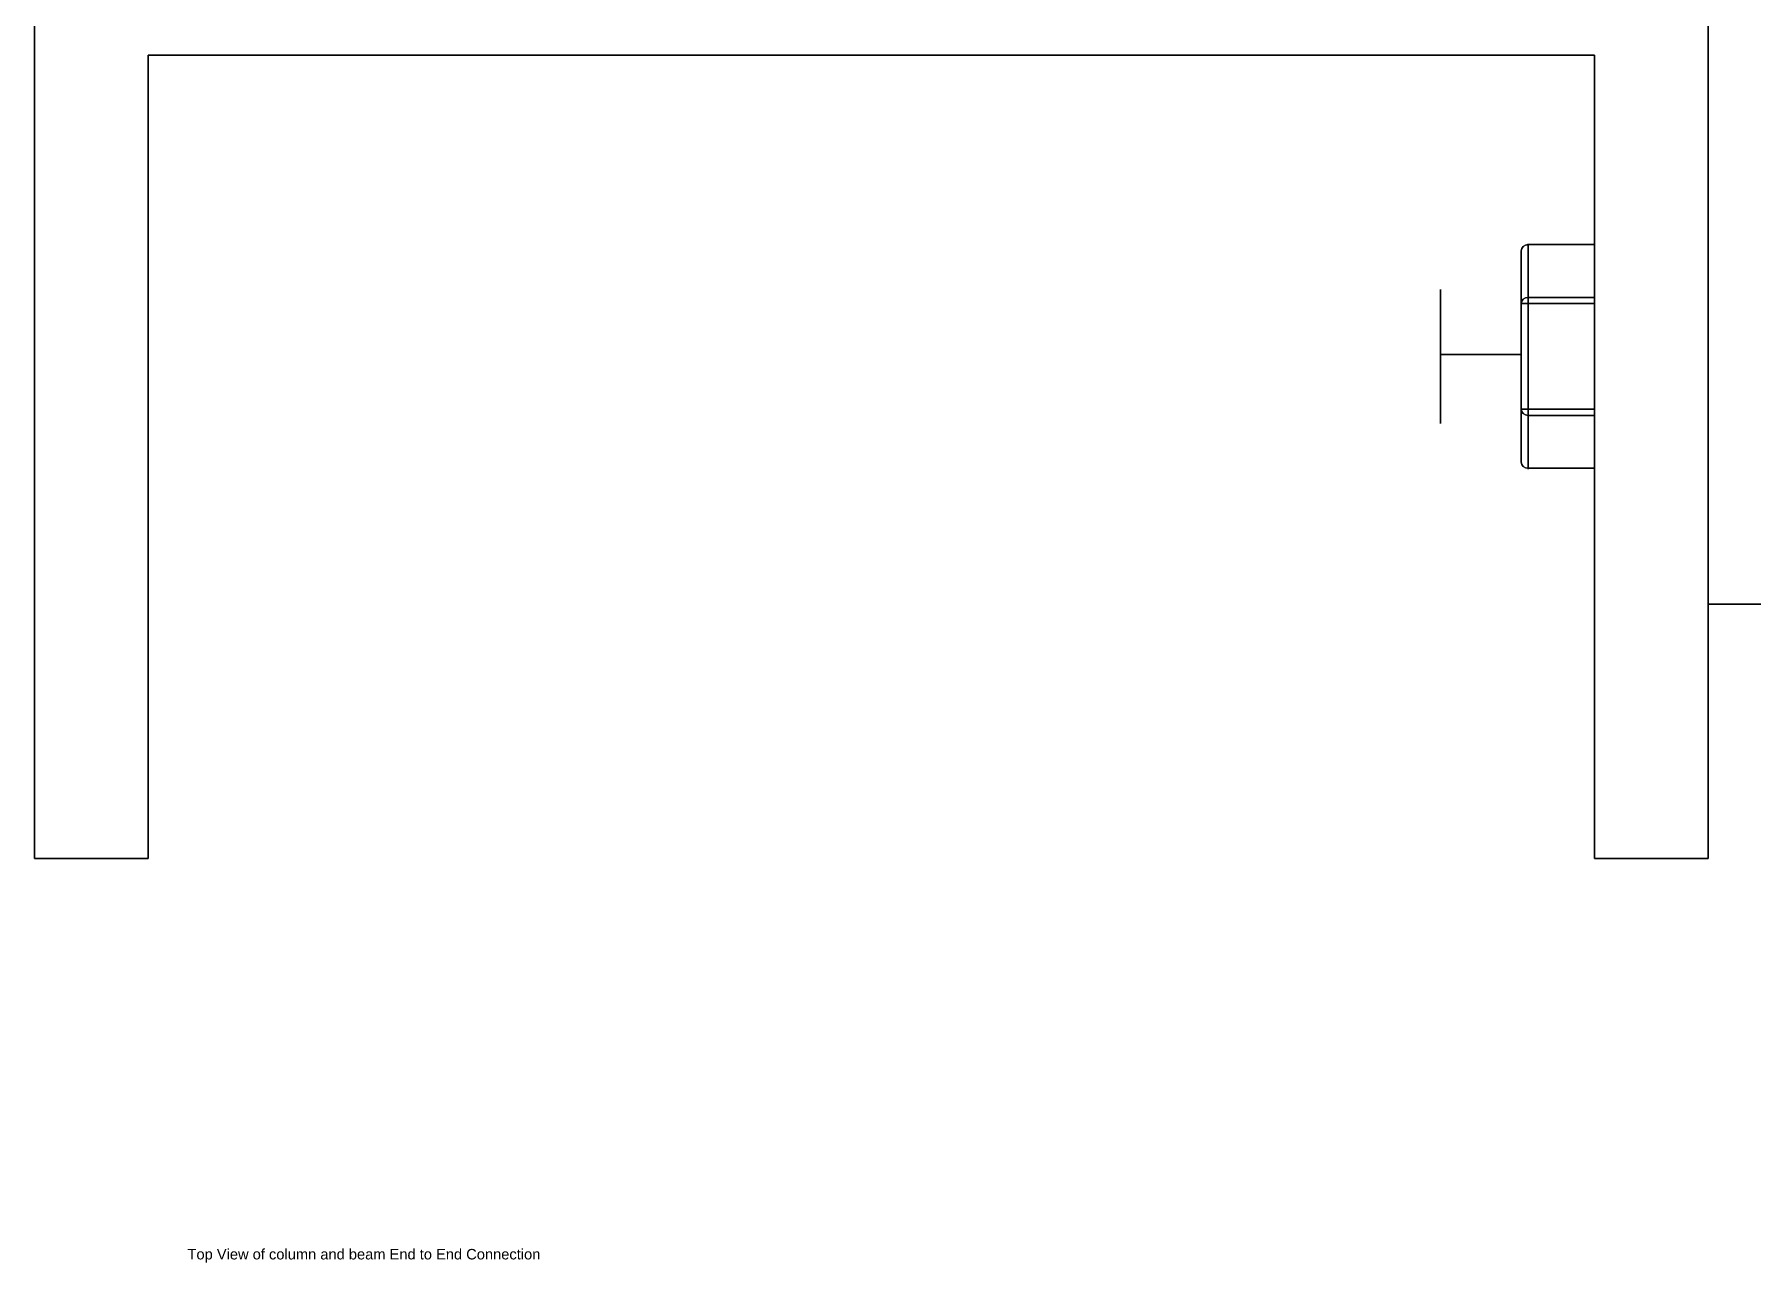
# Model space of a CAD drawing. Header units: millimetres. Extents: x -322799 to 170759, y -1515545 to 988982.
# Drawn here: x -12281.6 to -12025, y -185.3 to -1.9 of the extents above; entities that cross this region are included whole.
import ezdxf

# ---------------------------------------------------------------- set-up
doc = ezdxf.new("R2010")
doc.units = ezdxf.units.MM
doc.header["$MEASUREMENT"] = 0
doc.styles.get("Standard").update_dxf_attribs({"font": 'arial.ttf'})

msp = doc.modelspace()

# ---------------------------------------------------------------- linework, layer by layer
for p, q in [((-12281.63, 125, 6126.65), (-12281.63, -125, 6126.65)), ((-12281.63, -125, 5126.65), (-12281.63, 125, 5126.65)), ((-12281.63, -125, 5126.65), (-12281.63, 125, 5126.65)), ((-12031.63, -125, 6126.65), (-12031.63, 125, 6126.65)), ((-12031.63, 125, 5126.65), (-12031.63, -125, 5126.65)), ((-12031.63, 125, 5126.65), (-12031.63, -125, 5126.65)), ((-12031.63, -87, 5791.65), (-12031.63, 87, 5791.65)), ((-12031.63, 87, 5551.65), (-12031.63, -87, 5551.65)), ((-12031.63, -87, 5551.65), (-12031.63, 87, 5551.65)), ((-12031.63, 87, 5791.65), (-12031.63, -87, 5791.65)), ((-12264.63, -5, 5126.65), (-12264.63, -5, 6126.65)), ((-12264.63, -5, 6126.65), (-12048.63, -5, 6126.65)), ((-12048.63, -5, 5126.65), (-12264.63, -5, 5126.65)), ((-12264.63, -125, 6126.65), (-12264.63, -5, 6126.65)), ((-12264.63, -5, 5126.65), (-12264.63, -125, 5126.65)), ((-12264.63, -5, 6126.65), (-12264.63, -5, 5126.65)), ((-12264.63, -5, 5126.65), (-12264.63, -125, 5126.65)), ((-12048.63, -5, 5126.65), (-12264.63, -5, 5126.65)), ((-12048.63, -5, 6126.65), (-12048.63, -5, 5126.65)), ((-12048.63, -5, 5126.65), (-12048.63, -5, 6126.65)), ((-12048.63, -5, 6126.65), (-12048.63, -125, 6126.65)), ((-12048.63, -125, 5126.65), (-12048.63, -5, 5126.65)), ((-12048.63, -125, 5126.65), (-12048.63, -5, 5126.65)), ((-12058.52, -41.2, 5685.85), (-12058.52, -33.3, 5672.18)), ((-12058.52, -33.3, 5721.12), (-12058.52, -41.2, 5707.46)), ((-12058.52, -41.2, 5735.85), (-12058.52, -33.3, 5722.18)), ((-12058.52, -33.3, 5722.18), (-12048.63, -33.3, 5722.18)), ((-12058.52, -33.3, 5671.12), (-12058.52, -41.2, 5657.46)), ((-12058.52, -33.3, 5621.12), (-12058.52, -41.2, 5607.46)), ((-12058.52, -41.2, 5735.85), (-12058.52, -33.3, 5722.18)), ((-12058.52, -41.2, 5635.85), (-12058.52, -33.3, 5622.18)), ((-12048.63, -33.3, 5621.12), (-12058.52, -33.3, 5621.12)), ((-12058.52, -33.3, 5621.12), (-12058.52, -41.2, 5607.46)), ((-12058.52, -33.3, 5622.18), (-12048.63, -33.3, 5622.18)), ((-12048.63, -33.3, 5621.12), (-12058.52, -33.3, 5621.12)), ((-12058.52, -41.2, 5635.85), (-12058.52, -33.3, 5622.18)), ((-12058.52, -33.3, 5622.18), (-12048.63, -33.3, 5622.18)), ((-12058.52, -33.3, 5672.18), (-12048.63, -33.3, 5672.18)), ((-12048.63, -33.3, 5671.12), (-12058.52, -33.3, 5671.12)), ((-12048.63, -33.3, 5721.12), (-12058.52, -33.3, 5721.12)), ((-12058.52, -33.3, 5721.12), (-12058.52, -41.2, 5707.46)), ((-12058.52, -41.2, 5685.85), (-12058.52, -33.3, 5672.18)), ((-12058.52, -33.3, 5672.18), (-12048.63, -33.3, 5672.18)), ((-12058.52, -33.3, 5722.18), (-12048.63, -33.3, 5722.18)), ((-12048.63, -33.3, 5721.12), (-12058.52, -33.3, 5721.12)), ((-12048.63, -33.3, 5671.12), (-12058.52, -33.3, 5671.12)), ((-12058.52, -33.3, 5671.12), (-12058.52, -41.2, 5657.46)), ((-12048.63, -33.3, 5722.18), (-12048.63, -41.2, 5735.85)), ((-12048.63, -41.2, 5735.85), (-12048.63, -33.3, 5722.18)), ((-12048.63, -33.3, 5721.12), (-12048.63, -41.2, 5707.46)), ((-12048.63, -41.2, 5685.85), (-12048.63, -33.3, 5672.18)), ((-12048.63, -33.3, 5671.12), (-12048.63, -41.2, 5657.46)), ((-12048.63, -41.2, 5635.85), (-12048.63, -33.3, 5622.18)), ((-12048.63, -33.3, 5621.12), (-12048.63, -41.2, 5607.46)), ((-12048.63, -41.2, 5607.46), (-12048.63, -33.3, 5621.12)), ((-12048.63, -33.3, 5622.18), (-12048.63, -41.2, 5635.85)), ((-12048.63, -41.2, 5707.46), (-12048.63, -33.3, 5721.12)), ((-12048.63, -33.3, 5672.18), (-12048.63, -41.2, 5685.85)), ((-12048.63, -41.2, 5657.46), (-12048.63, -33.3, 5671.12)), ((-12059.58, -42.11, 5635.32), (-12059.58, -34.22, 5621.65)), ((-12059.58, -34.22, 5621.65), (-12059.58, -42.11, 5607.99)), ((-12059.58, -34.22, 5671.65), (-12059.58, -42.11, 5685.32)), ((-12059.58, -42.11, 5707.99), (-12059.58, -34.22, 5721.65)), ((-12059.58, -42.11, 5657.99), (-12059.58, -34.22, 5671.65)), ((-12059.58, -42.11, 5685.32), (-12059.58, -34.22, 5671.65)), ((-12059.58, -34.22, 5671.65), (-12059.58, -42.11, 5657.99)), ((-12059.58, -42.11, 5735.32), (-12059.58, -34.22, 5721.65)), ((-12059.58, -34.22, 5721.65), (-12059.58, -42.11, 5707.99)), ((-12059.58, -42.11, 5607.99), (-12059.58, -34.22, 5621.65)), ((-12059.58, -34.22, 5721.65), (-12059.58, -42.11, 5735.32)), ((-12059.58, -34.22, 5621.65), (-12059.58, -42.11, 5635.32)), ((-12059.58, -57.89, 5607.99), (-12059.58, -42.11, 5607.99)), ((-12059.58, -57.89, 5635.32), (-12059.58, -42.11, 5635.32)), ((-12059.58, -42.11, 5607.99), (-12059.58, -57.89, 5607.99)), ((-12059.58, -42.11, 5685.32), (-12059.58, -57.89, 5685.32)), ((-12059.58, -57.89, 5707.99), (-12059.58, -42.11, 5707.99)), ((-12059.58, -42.11, 5735.32), (-12059.58, -57.89, 5735.32)), ((-12059.58, -57.89, 5657.99), (-12059.58, -42.11, 5657.99)), ((-12059.58, -57.89, 5685.32), (-12059.58, -42.11, 5685.32)), ((-12059.58, -42.11, 5657.99), (-12059.58, -57.89, 5657.99)), ((-12059.58, -57.89, 5735.32), (-12059.58, -42.11, 5735.32)), ((-12059.58, -42.11, 5707.99), (-12059.58, -57.89, 5707.99)), ((-12059.58, -42.11, 5635.32), (-12059.58, -57.89, 5635.32)), ((-12048.63, -41.2, 5685.85), (-12058.52, -41.2, 5685.85)), ((-12048.63, -41.2, 5735.85), (-12058.52, -41.2, 5735.85)), ((-12048.63, -41.2, 5735.85), (-12058.52, -41.2, 5735.85)), ((-12058.52, -41.2, 5657.46), (-12048.63, -41.2, 5657.46)), ((-12058.52, -41.2, 5607.46), (-12048.63, -41.2, 5607.46)), ((-12058.52, -41.2, 5607.46), (-12048.63, -41.2, 5607.46)), ((-12048.63, -41.2, 5635.85), (-12058.52, -41.2, 5635.85)), ((-12048.63, -41.2, 5635.85), (-12058.52, -41.2, 5635.85)), ((-12058.52, -41.2, 5707.46), (-12048.63, -41.2, 5707.46)), ((-12058.52, -41.2, 5707.46), (-12048.63, -41.2, 5707.46)), ((-12048.63, -41.2, 5685.85), (-12058.52, -41.2, 5685.85)), ((-12058.52, -41.2, 5657.46), (-12048.63, -41.2, 5657.46)), ((-12058.52, -42.11, 5606.93), (-12058.52, -57.89, 5606.93)), ((-12058.52, -57.89, 5686.37), (-12058.52, -42.11, 5686.37)), ((-12058.52, -42.11, 5706.93), (-12058.52, -57.89, 5706.93)), ((-12058.52, -57.89, 5736.37), (-12058.52, -42.11, 5736.37)), ((-12058.52, -42.11, 5686.37), (-12048.63, -42.11, 5686.37)), ((-12058.52, -57.89, 5686.37), (-12058.52, -42.11, 5686.37)), ((-12058.52, -42.11, 5686.37), (-12048.63, -42.11, 5686.37)), ((-12058.52, -42.11, 5736.37), (-12048.63, -42.11, 5736.37)), ((-12058.52, -57.89, 5736.37), (-12058.52, -42.11, 5736.37)), ((-12058.52, -42.11, 5736.37), (-12048.63, -42.11, 5736.37)), ((-12058.52, -42.11, 5656.93), (-12058.52, -57.89, 5656.93)), ((-12048.63, -42.11, 5656.93), (-12058.52, -42.11, 5656.93)), ((-12058.52, -57.89, 5636.37), (-12058.52, -42.11, 5636.37)), ((-12058.52, -42.11, 5656.93), (-12058.52, -57.89, 5656.93)), ((-12048.63, -42.11, 5656.93), (-12058.52, -42.11, 5656.93)), ((-12048.63, -42.11, 5606.93), (-12058.52, -42.11, 5606.93)), ((-12058.52, -42.11, 5706.93), (-12058.52, -57.89, 5706.93)), ((-12048.63, -42.11, 5706.93), (-12058.52, -42.11, 5706.93)), ((-12058.52, -42.11, 5636.37), (-12048.63, -42.11, 5636.37)), ((-12048.63, -42.11, 5706.93), (-12058.52, -42.11, 5706.93)), ((-12058.52, -57.89, 5636.37), (-12058.52, -42.11, 5636.37)), ((-12058.52, -42.11, 5636.37), (-12048.63, -42.11, 5636.37)), ((-12058.52, -42.11, 5606.93), (-12058.52, -57.89, 5606.93)), ((-12048.63, -42.11, 5606.93), (-12058.52, -42.11, 5606.93)), ((-12048.63, -42.11, 5686.37), (-12048.63, -57.89, 5686.37)), ((-12048.63, -42.11, 5736.37), (-12048.63, -57.89, 5736.37)), ((-12048.63, -57.89, 5736.37), (-12048.63, -42.11, 5736.37)), ((-12048.63, -42.11, 5706.93), (-12048.63, -57.89, 5706.93)), ((-12048.63, -57.89, 5686.37), (-12048.63, -42.11, 5686.37)), ((-12048.63, -42.11, 5656.93), (-12048.63, -57.89, 5656.93)), ((-12048.63, -57.89, 5636.37), (-12048.63, -42.11, 5636.37)), ((-12048.63, -42.11, 5606.93), (-12048.63, -57.89, 5606.93)), ((-12048.63, -57.89, 5656.93), (-12048.63, -42.11, 5656.93)), ((-12048.63, -57.89, 5706.93), (-12048.63, -42.11, 5706.93)), ((-12048.63, -42.11, 5636.37), (-12048.63, -57.89, 5636.37)), ((-12048.63, -57.89, 5606.93), (-12048.63, -42.11, 5606.93)), ((-12071.63, -49.7, 5611.11), (-12059.58, -49.7, 5611.11)), ((-12059.58, -49.7, 5611.11), (-12071.63, -49.7, 5611.11)), ((-12059.58, -49.7, 5661.11), (-12071.63, -49.7, 5661.11)), ((-12071.63, -49.7, 5661.11), (-12059.58, -49.7, 5661.11)), ((-12059.58, -49.7, 5711.11), (-12071.63, -49.7, 5711.11)), ((-12071.63, -49.7, 5711.11), (-12059.58, -49.7, 5711.11)), ((-12059.58, -65.78, 5621.65), (-12059.58, -57.89, 5635.32)), ((-12059.58, -57.89, 5607.99), (-12059.58, -65.78, 5621.65)), ((-12059.58, -57.89, 5635.32), (-12059.58, -65.78, 5621.65)), ((-12059.58, -57.89, 5685.32), (-12059.58, -65.78, 5671.65)), ((-12059.58, -65.78, 5721.65), (-12059.58, -57.89, 5707.99)), ((-12059.58, -57.89, 5735.32), (-12059.58, -65.78, 5721.65)), ((-12059.58, -65.78, 5671.65), (-12059.58, -57.89, 5657.99)), ((-12059.58, -65.78, 5671.65), (-12059.58, -57.89, 5685.32)), ((-12059.58, -57.89, 5657.99), (-12059.58, -65.78, 5671.65)), ((-12059.58, -65.78, 5721.65), (-12059.58, -57.89, 5735.32)), ((-12059.58, -57.89, 5707.99), (-12059.58, -65.78, 5721.65)), ((-12059.58, -65.78, 5621.65), (-12059.58, -57.89, 5607.99)), ((-12058.52, -57.89, 5706.93), (-12048.63, -57.89, 5706.93)), ((-12048.63, -57.89, 5686.37), (-12058.52, -57.89, 5686.37)), ((-12048.63, -57.89, 5686.37), (-12058.52, -57.89, 5686.37)), ((-12048.63, -57.89, 5736.37), (-12058.52, -57.89, 5736.37)), ((-12048.63, -57.89, 5736.37), (-12058.52, -57.89, 5736.37)), ((-12058.52, -57.89, 5656.93), (-12048.63, -57.89, 5656.93)), ((-12058.52, -57.89, 5706.93), (-12048.63, -57.89, 5706.93)), ((-12058.52, -57.89, 5606.93), (-12048.63, -57.89, 5606.93)), ((-12048.63, -57.89, 5636.37), (-12058.52, -57.89, 5636.37)), ((-12058.52, -57.89, 5606.93), (-12048.63, -57.89, 5606.93)), ((-12058.52, -57.89, 5656.93), (-12048.63, -57.89, 5656.93)), ((-12048.63, -57.89, 5636.37), (-12058.52, -57.89, 5636.37)), ((-12058.52, -66.7, 5622.18), (-12058.52, -58.8, 5635.85)), ((-12058.52, -66.7, 5672.18), (-12058.52, -58.8, 5685.85)), ((-12048.63, -58.8, 5707.46), (-12058.52, -58.8, 5707.46)), ((-12058.52, -58.8, 5707.46), (-12058.52, -66.7, 5721.12)), ((-12058.52, -58.8, 5707.46), (-12058.52, -66.7, 5721.12)), ((-12048.63, -58.8, 5707.46), (-12058.52, -58.8, 5707.46)), ((-12058.52, -66.7, 5722.18), (-12058.52, -58.8, 5735.85)), ((-12058.52, -58.8, 5685.85), (-12048.63, -58.8, 5685.85)), ((-12058.52, -66.7, 5722.18), (-12058.52, -58.8, 5735.85)), ((-12058.52, -58.8, 5735.85), (-12048.63, -58.8, 5735.85)), ((-12058.52, -58.8, 5735.85), (-12048.63, -58.8, 5735.85)), ((-12058.52, -58.8, 5657.46), (-12058.52, -66.7, 5671.12)), ((-12058.52, -58.8, 5657.46), (-12058.52, -66.7, 5671.12)), ((-12048.63, -58.8, 5657.46), (-12058.52, -58.8, 5657.46)), ((-12058.52, -58.8, 5607.46), (-12058.52, -66.7, 5621.12)), ((-12058.52, -66.7, 5622.18), (-12058.52, -58.8, 5635.85)), ((-12058.52, -58.8, 5635.85), (-12048.63, -58.8, 5635.85)), ((-12048.63, -58.8, 5607.46), (-12058.52, -58.8, 5607.46)), ((-12058.52, -58.8, 5607.46), (-12058.52, -66.7, 5621.12)), ((-12048.63, -58.8, 5607.46), (-12058.52, -58.8, 5607.46)), ((-12058.52, -66.7, 5672.18), (-12058.52, -58.8, 5685.85)), ((-12058.52, -58.8, 5685.85), (-12048.63, -58.8, 5685.85)), ((-12048.63, -58.8, 5657.46), (-12058.52, -58.8, 5657.46)), ((-12058.52, -58.8, 5635.85), (-12048.63, -58.8, 5635.85)), ((-12048.63, -66.7, 5721.12), (-12048.63, -58.8, 5707.46)), ((-12048.63, -58.8, 5735.85), (-12048.63, -66.7, 5722.18)), ((-12048.63, -66.7, 5671.12), (-12048.63, -58.8, 5657.46)), ((-12048.63, -66.7, 5722.18), (-12048.63, -58.8, 5735.85)), ((-12048.63, -58.8, 5707.46), (-12048.63, -66.7, 5721.12)), ((-12048.63, -66.7, 5672.18), (-12048.63, -58.8, 5685.85)), ((-12048.63, -58.8, 5657.46), (-12048.63, -66.7, 5671.12)), ((-12048.63, -66.7, 5622.18), (-12048.63, -58.8, 5635.85)), ((-12048.63, -58.8, 5607.46), (-12048.63, -66.7, 5621.12)), ((-12048.63, -58.8, 5635.85), (-12048.63, -66.7, 5622.18)), ((-12048.63, -66.7, 5621.12), (-12048.63, -58.8, 5607.46)), ((-12048.63, -58.8, 5685.85), (-12048.63, -66.7, 5672.18)), ((-12058.52, -66.7, 5721.12), (-12048.63, -66.7, 5721.12)), ((-12048.63, -66.7, 5672.18), (-12058.52, -66.7, 5672.18)), ((-12058.52, -66.7, 5671.12), (-12048.63, -66.7, 5671.12)), ((-12048.63, -66.7, 5722.18), (-12058.52, -66.7, 5722.18)), ((-12058.52, -66.7, 5721.12), (-12048.63, -66.7, 5721.12)), ((-12048.63, -66.7, 5722.18), (-12058.52, -66.7, 5722.18)), ((-12058.52, -66.7, 5671.12), (-12048.63, -66.7, 5671.12)), ((-12048.63, -66.7, 5622.18), (-12058.52, -66.7, 5622.18)), ((-12058.52, -66.7, 5621.12), (-12048.63, -66.7, 5621.12)), ((-12048.63, -66.7, 5622.18), (-12058.52, -66.7, 5622.18)), ((-12058.52, -66.7, 5621.12), (-12048.63, -66.7, 5621.12)), ((-12048.63, -66.7, 5672.18), (-12058.52, -66.7, 5672.18)), ((-12021.63, -87, 5791.65), (-12031.63, -87, 5791.65)), ((-12031.63, -87, 5551.65), (-12021.73, -87, 5551.65)), ((-12031.63, -87, 5551.65), (-12021.73, -87, 5551.65)), ((-12031.63, -87, 5791.65), (-12031.63, -87, 5551.65)), ((-12021.63, -87, 5791.65), (-12031.63, -87, 5791.65)), ((-12031.63, -87, 5791.65), (-12031.63, -87, 5551.65)), ((-12281.63, -125, 5126.65), (-12281.63, -125, 6126.65)), ((-12281.63, -125, 6126.65), (-12264.63, -125, 6126.65)), ((-12264.63, -125, 5126.65), (-12281.63, -125, 5126.65)), ((-12281.63, -125, 6126.65), (-12281.63, -125, 5126.65)), ((-12264.63, -125, 5126.65), (-12281.63, -125, 5126.65)), ((-12264.63, -125, 6126.65), (-12264.63, -125, 5126.65)), ((-12264.63, -125, 5126.65), (-12264.63, -125, 6126.65)), ((-12048.63, -125, 5126.65), (-12048.63, -125, 6126.65)), ((-12048.63, -125, 6126.65), (-12031.63, -125, 6126.65)), ((-12031.63, -125, 5126.65), (-12048.63, -125, 5126.65)), ((-12048.63, -125, 6126.65), (-12048.63, -125, 5126.65)), ((-12031.63, -125, 5126.65), (-12048.63, -125, 5126.65)), ((-12031.63, -125, 6126.65), (-12031.63, -125, 5126.65)), ((-12031.63, -125, 5126.65), (-12031.63, -125, 6126.65))]:
    msp.add_line(p, q)
at = {"extrusion": (-1, -2.33318e-15, -3.50493e-16)}
for centre in [(50, 5621.65, 12071.63), (50, 5671.65, 12071.63), (50, 5721.65, 12071.63)]:
    msp.add_circle(centre, 10, dxfattribs=at)
at = {"extrusion": (-1, -2.40396e-15, -9.31588e-16)}
for centre in [(50, 5621.65, 12071.63), (50, 5671.65, 12071.63), (50, 5721.65, 12071.63)]:
    msp.add_circle(centre, 10, dxfattribs=at)
at = {"extrusion": (1, -2.21313e-15, -8.17712e-16)}
for centre in [(-50, 5621.65, -12059.58), (-50, 5671.65, -12059.58), (-50, 5721.65, -12059.58)]:
    msp.add_circle(centre, 10, dxfattribs=at)
at = {"extrusion": (6.85172e-14, 0.5, -0.866025)}
msp.add_arc((12058.52, 2806.19, -4928.9), 1.06, 360, 90, dxfattribs=at)
at = {"extrusion": (2.87767e-10, 0.5, 0.866025)}
msp.add_arc((12058.52, 2865.46, 4894.69), 1.06, 270, 0, dxfattribs=at)
at = {"extrusion": (1.26144e-10, -0.5, 0.866025)}
for centre in [(-12058.52, 2806.19, 4928.9), (-12058.52, 2831.19, 4972.21)]:
    msp.add_arc(centre, 1.06, 90, 180, dxfattribs=at)
at = {"extrusion": (1.26144e-10, -0.5, -0.866025)}
for centre in [(-12058.52, 2890.46, -4937.99), (-12058.52, 2865.46, -4894.69)]:
    msp.add_arc(centre, 1.06, 180, 270, dxfattribs=at)
at = {"extrusion": (1.26064e-10, -0.5, -0.866025)}
msp.add_arc((-12058.52, 2840.46, -4851.38), 1.06, 180, 270, dxfattribs=at)
at = {"extrusion": (-9.84484e-14, 0.5, -0.866025)}
msp.add_arc((12058.52, 2781.19, -4885.6), 1.06, 0, 90, dxfattribs=at)
at = {"extrusion": (2.87833e-10, 0.5, 0.866025)}
msp.add_arc((12058.52, 2840.46, 4851.38), 1.06, 270, 360, dxfattribs=at)
at = {"extrusion": (-2.29232e-13, 0.5, -0.866025)}
msp.add_arc((12058.52, 2831.19, -4972.21), 1.06, 0, 90, dxfattribs=at)
at = {"extrusion": (2.87899e-10, 0.5, 0.866025)}
msp.add_arc((12058.52, 2890.46, 4937.99), 1.06, 270, 360, dxfattribs=at)
at = {"extrusion": (1.26064e-10, -0.5, 0.866025)}
msp.add_arc((-12058.52, 2781.19, 4885.6), 1.06, 90, 180, dxfattribs=at)
at = {"extrusion": (1, 0, 0)}
for centre, radius, start, end in [((-34.22, 5621.65, -12058.52), 1.06, 330, 30), ((-50, 5621.65, -12059.58), 10, 270, 90), ((-50, 5671.65, -12059.58), 10, 270, 90), ((-50, 5721.65, -12059.58), 10, 270, 90), ((-42.11, 5657.99, -12058.52), 1.06, 270, 330), ((-42.11, 5607.99, -12058.52), 1.06, 270, 330), ((-42.11, 5635.32, -12058.52), 1.06, 30, 90), ((-42.11, 5707.99, -12058.52), 1.06, 270, 330), ((-50, 5621.65, -12071.63), 10, 271.6223, 271.6223), ((-50, 5621.65, -12059.58), 10, 90, 270), ((-50, 5671.65, -12059.58), 10, 90, 270), ((-50, 5721.65, -12059.58), 10, 90, 270), ((-57.89, 5707.99, -12058.52), 1.06, 210, 270), ((-57.89, 5685.32, -12058.52), 1.06, 90, 150), ((-57.89, 5735.32, -12058.52), 1.06, 90, 150), ((-57.89, 5607.99, -12058.52), 1.06, 210, 270), ((-57.89, 5635.32, -12058.52), 1.06, 90, 150)]:
    msp.add_arc(centre, radius, start, end, dxfattribs=at)
at = {"extrusion": (1, -1.00457e-13, 1.44559e-23)}
msp.add_arc((-34.22, 5671.65, -12058.52), 1.06, 330, 30, dxfattribs=at)
at = {"extrusion": (1, -1.00457e-13, 1.44586e-23)}
msp.add_arc((-34.22, 5721.65, -12058.52), 1.06, 330, 30, dxfattribs=at)
at = {"extrusion": (-1, -1.00245e-13, 3.63225e-14)}
msp.add_arc((34.22, 5671.65, 12058.52), 1.06, 169.0468, 210, dxfattribs=at)
at = {"extrusion": (-1, -2.10119e-13, 3.52501e-14)}
msp.add_arc((34.22, 5621.65, 12058.52), 1.06, 169.0468, 210, dxfattribs=at)
at = {"extrusion": (-1, 2.00489e-13, -7.2645e-14)}
msp.add_arc((34.22, 5721.65, 12058.52), 1.06, 169.0468, 210, dxfattribs=at)
at = {"extrusion": (-1, -4.3637e-13, -2.06365e-13)}
msp.add_arc((34.22, 5671.65, 12058.52), 1.06, 150, 169.0468, dxfattribs=at)
at = {"extrusion": (-1, 0, 0)}
for centre, radius, start, end in [((34.22, 5621.65, 12058.52), 1.06, 150, 169.0468), ((34.22, 5721.65, 12048.63), 1.06, 150, 210), ((34.22, 5621.65, 12048.63), 1.06, 150, 210), ((34.22, 5621.65, 12048.63), 1.06, 150, 210), ((34.22, 5721.65, 12048.63), 1.06, 150, 210), ((50, 5671.65, 12059.58), 10, 158.4996, 268.3777), ((50, 5721.65, 12059.58), 10, 158.4996, 268.3777), ((42.11, 5685.32, 12058.52), 1.06, 90, 150), ((42.11, 5735.32, 12058.52), 1.06, 90, 150), ((42.11, 5735.32, 12048.63), 1.06, 90, 150), ((42.11, 5735.32, 12048.63), 1.06, 90, 150), ((42.11, 5635.32, 12048.63), 1.06, 90, 150), ((42.11, 5635.32, 12048.63), 1.06, 90, 150), ((50, 5671.65, 12059.58), 10, 270, 61.1784), ((50, 5671.65, 12059.58), 10, 90, 90), ((50, 5721.65, 12059.58), 10, 270, 61.1784), ((50, 5721.65, 12059.58), 10, 90, 90), ((57.89, 5657.99, 12058.52), 1.06, 270, 330), ((57.89, 5707.99, 12048.63), 1.06, 270, 330), ((57.89, 5707.99, 12048.63), 1.06, 270, 330), ((57.89, 5607.99, 12048.63), 1.06, 270, 330), ((57.89, 5657.99, 12048.63), 1.06, 270, 330), ((65.78, 5621.65, 12048.63), 1.06, 330, 30), ((65.78, 5621.65, 12048.63), 1.06, 330, 30)]:
    msp.add_arc(centre, radius, start, end, dxfattribs=at)
at = {"extrusion": (-1, -4.23199e-14, 7.10297e-14)}
msp.add_arc((34.22, 5721.65, 12058.52), 1.06, 150, 169.0468, dxfattribs=at)
at = {"extrusion": (-1, -5.02287e-14, 1.34587e-14)}
for centre, start, end in [((34.22, 5671.65, 12048.63), 150, 210), ((34.22, 5671.65, 12048.63), 150, 210), ((65.78, 5671.65, 12048.63), 330, 30)]:
    msp.add_arc(centre, 1.06, start, end, dxfattribs=at)
at = {"extrusion": (-1, 2.84217e-15, 8.07794e-30)}
msp.add_arc((50, 5621.65, 12059.58), 10, 158.4996, 268.3777, dxfattribs=at)
at = {"extrusion": (2.83914e-10, 0.5, -0.866025)}
msp.add_arc((12058.52, 2806.19, -4944.69), 1.06, 360, 90, dxfattribs=at)
at = {"extrusion": (2.83914e-10, 0.5, 0.866025)}
for centre in [(12058.52, 2890.46, 4922.21), (12058.52, 2865.46, 4878.9)]:
    msp.add_arc(centre, 1.06, 270, 360, dxfattribs=at)
at = {"extrusion": (5.65435e-12, -0.5, -0.866025)}
msp.add_arc((-12058.52, 2840.46, -4835.6), 1.06, 180, 270, dxfattribs=at)
at = {"extrusion": (2.83947e-10, 0.5, 0.866025)}
msp.add_arc((12058.52, 2840.46, 4835.6), 1.06, 270, 0, dxfattribs=at)
at = {"extrusion": (5.60158e-14, -0.5, 0.866025)}
msp.add_arc((-12058.52, 2781.19, 4901.38), 1.06, 90, 180, dxfattribs=at)
at = {"extrusion": (5.73393e-12, -0.5, -0.866025)}
for centre in [(-12058.52, 2865.46, -4878.9), (-12058.52, 2890.46, -4922.21)]:
    msp.add_arc(centre, 1.06, 180, 270, dxfattribs=at)
at = {"extrusion": (-9.09356e-14, -0.5, 0.866025)}
msp.add_arc((-12058.52, 2806.19, 4944.69), 1.06, 90, 180, dxfattribs=at)
at = {"extrusion": (-7.60301e-14, -0.5, 0.866025)}
msp.add_arc((-12058.52, 2831.19, 4987.99), 1.06, 90, 180, dxfattribs=at)
at = {"extrusion": (2.84139e-10, 0.5, -0.866025)}
msp.add_arc((12058.52, 2831.19, -4987.99), 1.06, 360, 90, dxfattribs=at)
at = {"extrusion": (2.83947e-10, 0.5, -0.866025)}
msp.add_arc((12058.52, 2781.19, -4901.38), 1.06, 360, 90, dxfattribs=at)
at = {"extrusion": (0, -1, 0)}
for centre in [(-12058.52, 5607.99, 42.11), (-12058.52, 5707.99, 42.11), (-12058.52, 5657.99, 42.11)]:
    msp.add_arc(centre, 1.06, 180, 270, dxfattribs=at)
at = {"extrusion": (-4.75839e-15, -1, 1.14878e-14)}
msp.add_arc((-12058.52, 5685.32, 42.11), 1.06, 90, 180, dxfattribs=at)
at = {"extrusion": (3.52797e-14, -1, -6.21972e-14)}
msp.add_arc((-12058.52, 5735.32, 42.11), 1.06, 90, 180, dxfattribs=at)
at = {"extrusion": (0, 1, 0)}
for centre in [(12058.52, 5607.99, -42.11), (12058.52, 5657.99, -42.11), (12058.52, 5707.99, -42.11)]:
    msp.add_arc(centre, 1.06, 270, 0, dxfattribs=at)
at = {"extrusion": (5.67533e-12, 1, 3.79129e-14)}
msp.add_arc((12058.52, 5635.32, -42.11), 1.06, 0, 90, dxfattribs=at)
at = {"extrusion": (5.68566e-12, 1, -3.29846e-14)}
msp.add_arc((12058.52, 5685.32, -42.11), 1.06, 0, 90, dxfattribs=at)
at = {"extrusion": (4.75839e-15, -1, -1.14878e-14)}
msp.add_arc((-12058.52, 5635.32, 42.11), 1.06, 90, 180, dxfattribs=at)
at = {"extrusion": (5.68681e-12, 1, 3.31545e-14)}
msp.add_arc((12058.52, 5735.32, -42.11), 1.06, 0, 90, dxfattribs=at)
at = {"extrusion": (1, 5.02287e-14, 8.69987e-14)}
msp.add_arc((-42.11, 5685.32, -12058.52), 1.06, 30, 90, dxfattribs=at)
at = {"extrusion": (1, -5.02287e-14, -8.69987e-14)}
for centre, start, end in [((-42.11, 5735.32, -12058.52), 30, 90), ((-57.89, 5657.99, -12058.52), 210, 270)]:
    msp.add_arc(centre, 1.06, start, end, dxfattribs=at)
at = {"extrusion": (-1, 5.02287e-14, -8.69987e-14)}
for centre in [(42.11, 5607.99, 12058.52), (42.11, 5657.99, 12058.52), (42.11, 5707.99, 12058.52)]:
    msp.add_arc(centre, 1.06, 210, 270, dxfattribs=at)
at = {"extrusion": (-1, 5.02287e-14, 8.69987e-14)}
for centre, start, end in [((42.11, 5635.32, 12058.52), 90, 150), ((57.89, 5607.99, 12058.52), 270, 330)]:
    msp.add_arc(centre, 1.06, start, end, dxfattribs=at)
at = {"extrusion": (-1, 3.677e-14, 3.677e-14)}
msp.add_arc((42.11, 5685.32, 12048.63), 1.06, 90, 150, dxfattribs=at)
msp.add_arc((42.11, 5685.32, 12048.63), 1.06, 90, 150, dxfattribs=at)
at = {"extrusion": (-1, 8.69987e-14, -1.23769e-13)}
for centre in [(42.11, 5707.99, 12048.63), (42.11, 5657.99, 12048.63), (42.11, 5657.99, 12048.63), (42.11, 5707.99, 12048.63)]:
    msp.add_arc(centre, 1.06, 210, 270, dxfattribs=at)
at = {"extrusion": (-1, -6.36875e-14, 1.37227e-13)}
msp.add_arc((42.11, 5607.99, 12048.63), 1.06, 210, 270, dxfattribs=at)
msp.add_arc((42.11, 5607.99, 12048.63), 1.06, 210, 270, dxfattribs=at)
at = {"extrusion": (1, 2.55946e-15, -8.57244e-16)}
for centre in [(-50, 5671.65, -12071.63), (-50, 5721.65, -12071.63)]:
    msp.add_arc(centre, 10, 271.6223, 271.6223, dxfattribs=at)
at = {"extrusion": (1, 1.8325e-15, 4.70874e-16)}
msp.add_arc((-50, 5621.65, -12071.63), 10, 270, 270, dxfattribs=at)
at = {"extrusion": (1, -1.48388e-15, -1.89621e-15)}
for centre in [(-50, 5671.65, -12071.63), (-50, 5721.65, -12071.63)]:
    msp.add_arc(centre, 10, 270, 270, dxfattribs=at)
at = {"extrusion": (-1, 1.8325e-15, 4.70874e-16)}
msp.add_arc((50, 5621.65, 12059.58), 10, 270, 61.1784, dxfattribs=at)
at = {"extrusion": (-1, 1.12542e-14, -4.37981e-14)}
msp.add_arc((50, 5621.65, 12059.58), 10, 90, 90, dxfattribs=at)
at = {"extrusion": (1.81991e-13, 0.5, -0.866025)}
msp.add_arc((12058.52, 2753.86, -4885.6), 1.06, 270, 0, dxfattribs=at)
at = {"extrusion": (5.66744e-12, -1, 3.49556e-14)}
msp.add_arc((-12058.52, 5607.99, 57.89), 1.06, 180, 270, dxfattribs=at)
at = {"extrusion": (-2.10045e-14, 1, -2.77339e-14)}
for centre in [(12058.52, 5607.99, -57.89), (12058.52, 5657.99, -57.89)]:
    msp.add_arc(centre, 1.06, 270, 0, dxfattribs=at)
at = {"extrusion": (2.83939e-10, -0.5, -0.866025)}
msp.add_arc((-12058.52, 2867.79, -4851.38), 1.06, 90, 180, dxfattribs=at)
at = {"extrusion": (2.83906e-10, -0.5, -0.866025)}
msp.add_arc((-12058.52, 2892.79, -4894.69), 1.06, 90, 180, dxfattribs=at)
at = {"extrusion": (1.62461e-14, 1, -1.62461e-14)}
for centre in [(12058.52, 5685.32, -57.89), (12058.52, 5735.32, -57.89), (12058.52, 5635.32, -57.89)]:
    msp.add_arc(centre, 1.06, 0, 90, dxfattribs=at)
at = {"extrusion": (-1.62461e-14, -1, 1.62461e-14)}
for centre in [(-12058.52, 5685.32, 57.89), (-12058.52, 5635.32, 57.89)]:
    msp.add_arc(centre, 1.06, 90, 180, dxfattribs=at)
at = {"extrusion": (5.72239e-12, 0.5, 0.866025)}
msp.add_arc((12058.52, 2892.79, 4894.69), 1.06, 360, 90, dxfattribs=at)
at = {"extrusion": (5.90716e-14, 1, 1.19636e-13)}
msp.add_arc((12058.52, 5707.99, -57.89), 1.06, 270, 0, dxfattribs=at)
at = {"extrusion": (-1.3463e-14, 0.5, -0.866025)}
msp.add_arc((12058.52, 2803.86, -4972.21), 1.06, 270, 0, dxfattribs=at)
at = {"extrusion": (5.69748e-12, -1, -7.63182e-14)}
msp.add_arc((-12058.52, 5707.99, 57.89), 1.06, 180, 270, dxfattribs=at)
at = {"extrusion": (2.83906e-10, -0.5, 0.866025)}
for centre in [(-12058.52, 2803.86, 4972.21), (-12058.52, 2778.86, 4928.9)]:
    msp.add_arc(centre, 1.06, 180, 270, dxfattribs=at)
at = {"extrusion": (2.84131e-10, -0.5, -0.866025)}
msp.add_arc((-12058.52, 2917.79, -4937.99), 1.06, 90, 180, dxfattribs=at)
at = {"extrusion": (-2.10045e-14, -1, 2.77339e-14)}
msp.add_arc((-12058.52, 5735.32, 57.89), 1.06, 90, 180, dxfattribs=at)
at = {"extrusion": (5.71662e-12, 0.5, 0.866025)}
msp.add_arc((12058.52, 2917.79, 4937.99), 1.06, 360, 90, dxfattribs=at)
at = {"extrusion": (5.48138e-14, 0.5, -0.866025)}
msp.add_arc((12058.52, 2778.86, -4928.9), 1.06, 270, 360, dxfattribs=at)
at = {"extrusion": (5.67893e-12, -1, 3.9714e-14)}
msp.add_arc((-12058.52, 5657.99, 57.89), 1.06, 180, 270, dxfattribs=at)
at = {"extrusion": (2.83939e-10, -0.5, 0.866025)}
msp.add_arc((-12058.52, 2753.86, 4885.6), 1.06, 180, 270, dxfattribs=at)
at = {"extrusion": (5.64281e-12, 0.5, 0.866025)}
msp.add_arc((12058.52, 2867.79, 4851.38), 1.06, 360, 90, dxfattribs=at)
at = {"extrusion": (-1, -5.02287e-14, 8.69987e-14)}
for centre in [(57.89, 5685.32, 12058.52), (57.89, 5735.32, 12058.52), (57.89, 5635.32, 12058.52)]:
    msp.add_arc(centre, 1.06, 30, 90, dxfattribs=at)
at = {"extrusion": (-1, -5.02287e-14, -8.69987e-14)}
for centre in [(57.89, 5707.99, 12058.52), (57.89, 5657.99, 12048.63)]:
    msp.add_arc(centre, 1.06, 270, 330, dxfattribs=at)
at = {"extrusion": (-1, -8.69987e-14, 1.23769e-13)}
for centre in [(57.89, 5685.32, 12048.63), (57.89, 5735.32, 12048.63), (57.89, 5735.32, 12048.63), (57.89, 5685.32, 12048.63)]:
    msp.add_arc(centre, 1.06, 30, 90, dxfattribs=at)
at = {"extrusion": (-1, 6.36875e-14, -1.37227e-13)}
msp.add_arc((57.89, 5635.32, 12048.63), 1.06, 30, 90, dxfattribs=at)
msp.add_arc((57.89, 5635.32, 12048.63), 1.06, 30, 90, dxfattribs=at)
at = {"extrusion": (-1, -1.00457e-13, -1.73997e-13)}
msp.add_arc((57.89, 5607.99, 12048.63), 1.06, 270, 330, dxfattribs=at)
at = {"extrusion": (2.55437e-14, -0.5, -0.866025)}
msp.add_arc((-12058.52, 2867.79, -4835.6), 1.06, 90, 180, dxfattribs=at)
at = {"extrusion": (1.29443e-11, -0.5, 0.866025)}
msp.add_arc((-12058.52, 2753.86, 4901.38), 1.06, 180, 270, dxfattribs=at)
at = {"extrusion": (1.26075e-10, 0.5, 0.866025)}
msp.add_arc((12058.52, 2867.79, 4835.6), 1.06, 0, 90, dxfattribs=at)
at = {"extrusion": (7.80736e-14, -0.5, -0.866025)}
msp.add_arc((-12058.52, 2892.79, -4878.9), 1.06, 90, 180, dxfattribs=at)
at = {"extrusion": (1.2987e-11, -0.5, 0.866025)}
msp.add_arc((-12058.52, 2778.86, 4944.69), 1.06, 180, 270, dxfattribs=at)
at = {"extrusion": (1.26154e-10, 0.5, 0.866025)}
for centre in [(12058.52, 2892.79, 4878.9), (12058.52, 2917.79, 4922.21)]:
    msp.add_arc(centre, 1.06, 0, 90, dxfattribs=at)
at = {"extrusion": (1.26154e-10, 0.5, -0.866025)}
for centre in [(12058.52, 2803.86, -4987.99), (12058.52, 2778.86, -4944.69)]:
    msp.add_arc(centre, 1.06, 270, 360, dxfattribs=at)
at = {"extrusion": (-4.03891e-14, -0.5, -0.866025)}
msp.add_arc((-12058.52, 2917.79, -4922.21), 1.06, 90, 180, dxfattribs=at)
at = {"extrusion": (1.30798e-11, -0.5, 0.866025)}
msp.add_arc((-12058.52, 2803.86, 4987.99), 1.06, 180, 270, dxfattribs=at)
at = {"extrusion": (1.26075e-10, 0.5, -0.866025)}
msp.add_arc((12058.52, 2753.86, -4901.38), 1.06, 270, 0, dxfattribs=at)
at = {"extrusion": (-1, -1.00457e-13, -6.51679e-25)}
msp.add_arc((65.78, 5621.65, 12058.52), 1.06, 330, 30, dxfattribs=at)
at = {"extrusion": (-1, -1.00457e-13, -6.48975e-25)}
msp.add_arc((65.78, 5671.65, 12058.52), 1.06, 330, 30, dxfattribs=at)
at = {"extrusion": (-1, -1.00457e-13, -6.54383e-25)}
msp.add_arc((65.78, 5721.65, 12058.52), 1.06, 330, 30, dxfattribs=at)
at = {"extrusion": (1, -5.02287e-14, -1.34587e-14)}
msp.add_arc((-65.78, 5671.65, -12058.52), 1.06, 150, 210, dxfattribs=at)
at = {"extrusion": (1, -1.00457e-13, -2.05076e-23)}
msp.add_arc((-65.78, 5721.65, -12058.52), 1.06, 150, 210, dxfattribs=at)
at = {"extrusion": (1, 2.00915e-13, 4.10152e-23)}
msp.add_arc((-65.78, 5621.65, -12058.52), 1.06, 150, 210, dxfattribs=at)
at = {"extrusion": (-1, -2.00915e-13, -1.31417e-24)}
msp.add_arc((65.78, 5721.65, 12048.63), 1.06, 330, 30, dxfattribs=at)
at = {"extrusion": (-1, -2.00915e-13, 1.07892e-23)}
msp.add_arc((65.78, 5721.65, 12048.63), 1.06, 330, 30, dxfattribs=at)
at = {"extrusion": (-1, 5.02287e-14, 1.34587e-14)}
msp.add_arc((65.78, 5671.65, 12048.63), 1.06, 330, 30, dxfattribs=at)

# ---------------------------------------------------------------- texts
at = {"insert": (-12258.76, -183.29), "char_height": 1.5674, "attachment_point": 1}
msp.add_mtext_dynamic_manual_height_columns('Top View of column and beam End to End Connection ', width=738.7072, gutter_width=1, heights=[0], dxfattribs=at)

doc.saveas('drawing.dxf')
